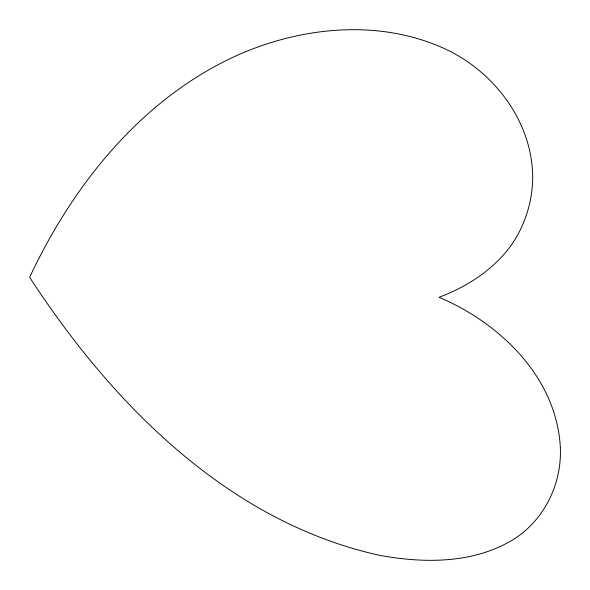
<?xml version="1.0" encoding="UTF-8"?>
<svg xmlns="http://www.w3.org/2000/svg" width="590" height="590" viewBox="0 0 590 590"><rect width="100%" height="100%" fill="white"/><g stroke="black" fill="none" stroke-linecap="round" stroke-linejoin="round"><path stroke-width="0.89" d="M560.345 447.803C561.864 483.299 544.88 518.964 514.908 538.515C474.64 563.929 424.188 563.657 378.876 555.153C227.622 521.567 111.399 403 29.655 277.315C73.706 183.254 143.695 96.325 240.646 53.808C305.45 25.96 382.748 19.042 447.699 50.135C495.224 73.337 531.561 121.724 532.689 175.606C532.91 200.659 525.189 225.41 510.77 245.897C492.93 270.102 466.911 286.777 439.049 297.294C500.401 323.128 556.901 377.983 560.345 447.803"/></g></svg>
